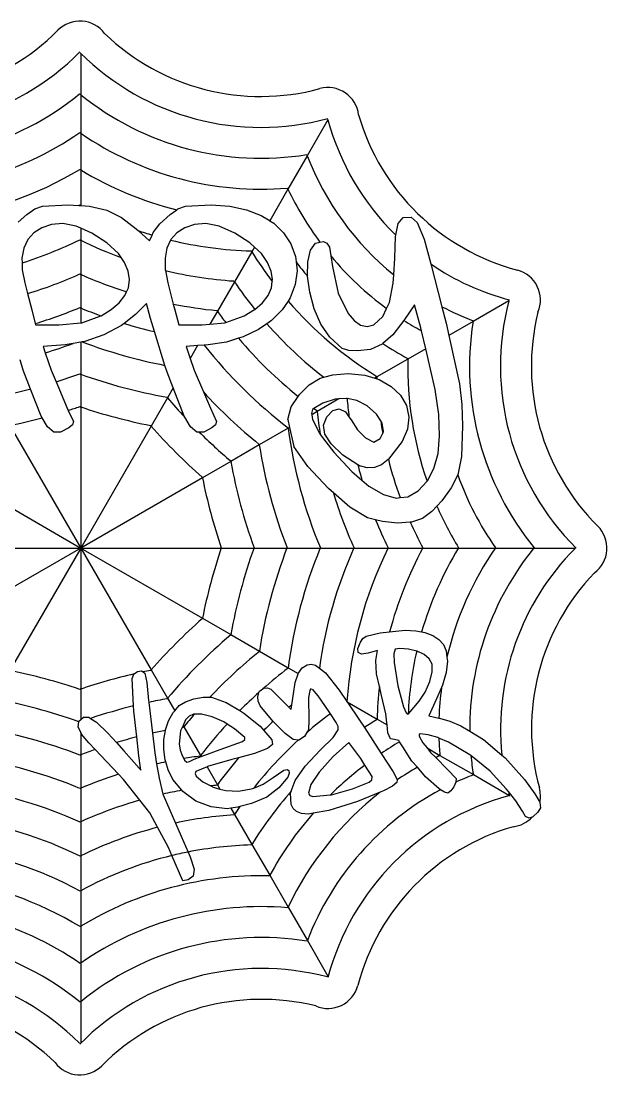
# Model space of a CAD drawing. Header units: metres. Extents: x 0 to 8.53, y 0.03 to 8.55.
# Drawn here: x 3.79 to 8.53, y 0.03 to 8.55 of the extents above; entities that cross this region are included whole.
import ezdxf

# ---------------------------------------------------------------- set-up
doc = ezdxf.new("R2010")
doc.units = ezdxf.units.M

msp = doc.modelspace()

# ---------------------------------------------------------------- linework, layer by layer
at = {"layer": '1', "color": 3}
for p, q in [((4.273993, 8.291788), (4.273993, 7.959249)), ((4.273993, 7.959249), (4.273993, 7.647633)), ((6.274017, 7.755883), (6.106474, 7.46569)), ((4.273993, 7.647633), (4.273993, 7.350298)), ((6.106474, 7.46569), (5.950614, 7.195733)), ((4.273993, 7.350298), (4.273993, 7.06253)), ((5.950614, 7.195733), (5.80273, 6.93959)), ((3.838752, 6.990152), (3.903, 7.034408)), ((3.903, 7.034408), (3.964258, 7.058522)), ((3.964258, 7.058522), (4.173435, 7.068799)), ((4.173435, 7.068799), (4.25963, 7.063278)), ((4.25963, 7.063278), (4.273993, 7.062358)), ((4.273993, 7.06253), (4.273993, 7.062358)), ((4.273993, 7.062358), (4.274356, 7.062335)), ((4.274356, 7.062335), (4.346189, 7.057733)), ((4.346189, 7.057733), (4.484441, 7.025402)), ((4.484441, 7.025402), (4.604401, 6.966049)), ((4.997005, 6.991023), (5.05086, 7.028029)), ((5.05086, 7.028029), (5.0606, 7.034721)), ((5.0606, 7.034721), (5.121658, 7.058581)), ((5.121658, 7.058581), (5.330546, 7.068799)), ((5.330546, 7.068799), (5.481081, 7.057482)), ((5.481081, 7.057482), (5.616322, 7.028079)), ((5.616322, 7.028079), (5.734798, 6.981725)), ((3.769484, 6.926733), (3.838752, 6.990152)), ((4.037238, 6.907785), (3.958431, 6.882882)), ((4.130409, 6.916045), (4.037238, 6.907785)), ((4.238013, 6.894338), (4.130409, 6.916045)), ((4.604401, 6.966049), (4.72228, 6.873918)), ((4.860832, 6.843429), (4.913439, 6.914453)), ((4.913439, 6.914453), (4.997005, 6.991023)), ((5.194349, 6.907785), (5.115542, 6.882882)), ((5.28752, 6.916045), (5.194349, 6.907785)), ((5.395124, 6.894338), (5.28752, 6.916045)), ((5.734798, 6.981725), (5.793364, 6.945399)), ((5.793364, 6.945399), (5.800297, 6.941099)), ((5.800297, 6.941099), (5.80273, 6.93959)), ((5.80273, 6.93959), (5.80191, 6.93817)), ((5.80273, 6.93959), (5.835035, 6.919552)), ((5.835035, 6.919552), (5.91556, 6.842692)), ((6.821743, 6.822194), (6.840651, 6.917466)), ((6.840651, 6.917466), (6.881328, 6.964939)), ((6.881328, 6.964939), (6.947064, 6.967926)), ((6.947064, 6.967926), (6.995832, 6.924845)), ((6.995832, 6.924845), (7.051755, 6.79089)), ((3.894593, 6.842273), (3.846331, 6.786899)), ((3.958431, 6.882882), (3.894593, 6.842273)), ((4.273993, 6.878379), (4.238013, 6.894338)), ((4.273993, 6.878379), (4.273993, 6.781559)), ((4.364346, 6.838301), (4.273993, 6.878379)), ((4.486047, 6.760534), (4.364346, 6.838301)), ((4.72228, 6.873918), (4.737828, 6.859872)), ((4.737828, 6.859872), (4.830271, 6.776355)), ((4.830271, 6.776355), (4.851705, 6.823399)), ((4.851705, 6.823399), (4.860832, 6.843429)), ((5.051704, 6.842273), (5.003442, 6.786899)), ((5.115542, 6.882882), (5.051704, 6.842273)), ((5.521457, 6.838301), (5.395124, 6.894338)), ((5.643158, 6.760534), (5.521457, 6.838301)), ((5.91556, 6.842692), (5.974902, 6.752278)), ((6.819852, 6.812666), (6.821743, 6.822194)), ((3.846331, 6.786899), (3.814251, 6.7177)), ((4.273993, 6.781559), (4.273993, 6.505628)), ((4.579753, 6.673642), (4.486047, 6.760534)), ((5.0015, 6.782712), (4.971362, 6.7177)), ((5.003442, 6.786899), (5.0015, 6.782712)), ((5.679758, 6.726596), (5.643158, 6.760534)), ((5.974902, 6.752278), (6.011587, 6.649443)), ((6.131636, 6.700761), (6.173928, 6.758711)), ((6.173928, 6.758711), (6.209651, 6.76553)), ((6.209651, 6.76553), (6.237674, 6.770879)), ((6.237674, 6.770879), (6.266013, 6.757965)), ((6.266013, 6.757965), (6.285493, 6.726136)), ((6.813745, 6.637698), (6.819852, 6.812666)), ((7.051755, 6.79089), (7.104838, 6.589789)), ((3.814251, 6.7177), (3.798958, 6.635614)), ((4.600789, 6.64308), (4.579753, 6.673642)), ((4.971362, 6.7177), (4.956069, 6.635614)), ((5.657998, 6.688907), (5.51749, 6.445541)), ((5.679758, 6.726596), (5.657998, 6.688907)), ((5.736864, 6.673642), (5.679758, 6.726596)), ((5.785916, 6.602377), (5.736864, 6.673642)), ((6.110086, 6.607843), (6.131636, 6.700761)), ((6.285493, 6.726136), (6.297248, 6.654352)), ((6.297248, 6.654352), (6.311188, 6.569224)), ((3.798958, 6.635614), (3.7998, 6.597905)), ((3.7998, 6.597905), (3.801059, 6.541582)), ((4.628805, 6.602377), (4.600789, 6.64308)), ((4.658368, 6.531948), (4.628805, 6.602377)), ((4.956069, 6.635614), (4.95817, 6.541582)), ((5.815479, 6.531948), (5.785916, 6.602377)), ((6.011587, 6.649443), (6.016295, 6.606643)), ((6.016295, 6.606643), (6.024142, 6.53532)), ((6.108566, 6.490773), (6.110086, 6.607843)), ((6.311188, 6.569224), (6.35686, 6.352452)), ((6.806359, 6.500897), (6.813745, 6.637698)), ((7.104838, 6.589789), (7.196129, 6.243943)), ((3.801059, 6.541582), (3.82116, 6.436543)), ((4.273993, 6.505628), (4.273993, 6.233556)), ((4.668665, 6.463149), (4.658368, 6.531948)), ((4.95817, 6.541582), (4.959293, 6.535713)), ((4.959293, 6.535713), (4.978271, 6.436543)), ((5.825776, 6.463149), (5.815479, 6.531948)), ((6.024142, 6.53532), (6.009975, 6.422534)), ((6.108649, 6.490167), (6.108566, 6.490773)), ((6.126365, 6.360366), (6.108649, 6.490167)), ((6.802791, 6.434793), (6.806359, 6.500897)), ((3.82116, 6.436543), (3.843912, 6.349807)), ((4.645529, 6.363805), (4.659918, 6.396772)), ((4.659918, 6.396772), (4.668665, 6.463149)), ((4.978271, 6.436543), (5.023095, 6.265665)), ((5.51749, 6.445541), (5.379507, 6.206546)), ((5.789461, 6.33361), (5.817029, 6.396772)), ((5.817029, 6.396772), (5.823635, 6.446907)), ((5.823635, 6.446907), (5.825776, 6.463149)), ((6.009975, 6.422534), (5.969141, 6.316382)), ((6.770895, 6.277287), (6.802791, 6.434793)), ((3.843912, 6.349807), (3.878535, 6.21782)), ((4.586182, 6.274457), (4.63235, 6.33361)), ((4.63235, 6.33361), (4.645529, 6.363805)), ((5.743293, 6.274457), (5.789461, 6.33361)), ((5.969141, 6.316382), (5.951193, 6.289478)), ((6.162773, 6.227438), (6.126365, 6.360366)), ((6.35686, 6.352452), (6.437358, 6.187607)), ((4.273993, 6.233556), (4.273993, 6.112384)), ((4.521638, 6.220104), (4.586182, 6.274457)), ((4.807437, 6.270827), (4.71729, 6.180757)), ((4.838766, 6.149074), (4.807437, 6.270827)), ((5.023095, 6.265665), (5.035646, 6.21782)), ((5.681597, 6.222503), (5.743293, 6.274457)), ((5.951193, 6.289478), (5.904143, 6.218948)), ((6.217076, 6.102804), (6.162773, 6.227438)), ((6.717965, 6.16488), (6.748454, 6.22963)), ((6.748454, 6.22963), (6.770895, 6.277287)), ((6.974045, 6.259136), (6.888691, 6.133419)), ((7.025524, 6.072673), (6.974045, 6.259136)), ((7.196129, 6.243943), (7.230961, 6.111987)), ((7.738136, 6.291764), (7.447549, 6.123993)), ((3.878535, 6.21782), (3.907099, 6.107712)), ((4.282495, 6.113095), (4.437001, 6.170625)), ((4.437001, 6.170625), (4.438939, 6.171346)), ((4.438939, 6.171346), (4.521638, 6.220104)), ((4.71729, 6.180757), (4.625607, 6.108213)), ((4.871589, 6.042707), (4.838766, 6.149074)), ((5.035646, 6.21782), (5.066762, 6.097876)), ((5.379507, 6.206546), (5.319765, 6.10307)), ((5.447294, 6.115958), (5.59605, 6.171346)), ((5.59605, 6.171346), (5.678749, 6.220104)), ((5.678749, 6.220104), (5.681597, 6.222503)), ((5.904143, 6.218948), (5.817483, 6.132317)), ((6.437358, 6.187607), (6.486062, 6.131186)), ((6.643906, 6.097274), (6.717965, 6.16488)), ((3.907099, 6.107712), (3.909651, 6.097876)), ((3.909651, 6.097876), (4.100578, 6.097876)), ((4.100578, 6.097876), (4.273993, 6.112384)), ((4.273993, 6.112384), (4.282495, 6.113095)), ((4.603381, 6.090626), (4.46241, 6.016279)), ((4.625607, 6.108213), (4.603381, 6.090626)), ((5.066762, 6.097876), (5.257689, 6.097876)), ((5.257689, 6.097876), (5.319765, 6.10307)), ((5.319765, 6.10307), (5.439606, 6.113095)), ((5.439606, 6.113095), (5.447294, 6.115958)), ((5.711663, 6.058575), (5.589185, 5.999805)), ((5.779593, 6.105913), (5.711663, 6.058575)), ((5.817483, 6.132317), (5.779593, 6.105913)), ((6.288564, 5.997279), (6.217076, 6.102804)), ((6.486062, 6.131186), (6.53795, 6.095583)), ((6.53795, 6.095583), (6.591178, 6.083408)), ((6.591178, 6.083408), (6.643906, 6.097274)), ((6.887149, 6.131148), (6.798368, 6.01636)), ((6.888691, 6.133419), (6.887149, 6.131148)), ((7.031091, 6.048829), (7.025524, 6.072673)), ((7.230961, 6.111987), (7.252667, 6.011478)), ((7.447549, 6.123993), (7.252667, 6.011478)), ((4.46241, 6.016279), (4.306344, 5.962862)), ((4.955976, 5.769246), (4.871589, 6.042707)), ((5.550939, 5.98813), (5.452551, 5.958093)), ((5.589185, 5.999805), (5.550939, 5.98813)), ((6.389918, 5.904665), (6.288564, 5.997279)), ((6.798368, 6.01636), (6.717932, 5.946226)), ((7.065093, 5.903183), (7.031091, 6.048829)), ((7.252667, 6.011478), (7.337317, 5.619512)), ((4.147152, 5.935523), (3.969752, 5.921283)), ((3.969752, 5.921283), (3.986958, 5.870695)), ((4.212075, 5.946673), (4.147152, 5.935523)), ((4.273993, 5.957307), (4.212075, 5.946673)), ((4.287022, 5.959544), (4.273993, 5.957307)), ((4.273993, 5.957307), (4.273993, 5.6979)), ((4.306344, 5.962862), (4.287022, 5.959544)), ((5.219084, 5.928686), (5.126863, 5.921283)), ((5.126863, 5.921283), (5.159466, 5.825425)), ((5.219084, 5.928686), (5.159466, 5.825425)), ((5.272978, 5.933012), (5.219084, 5.928686)), ((5.304263, 5.935523), (5.272978, 5.933012)), ((5.452551, 5.958093), (5.304263, 5.935523)), ((6.441596, 5.889659), (6.389918, 5.904665)), ((6.512734, 5.886209), (6.441596, 5.889659)), ((6.618933, 5.898975), (6.512734, 5.886209)), ((6.711554, 5.940664), (6.618933, 5.898975)), ((6.717932, 5.946226), (6.711554, 5.940664)), ((7.065093, 5.903183), (6.919608, 5.819187)), ((7.142032, 5.573623), (7.065093, 5.903183)), ((3.810103, 5.730613), (3.784868, 5.814643)), ((3.986958, 5.870695), (4.034498, 5.730919)), ((5.159466, 5.825425), (5.19161, 5.730919)), ((6.919608, 5.819187), (6.670212, 5.675198)), ((3.868964, 5.578038), (3.810103, 5.730613)), ((4.034498, 5.730919), (4.074824, 5.636158)), ((4.973211, 5.713395), (4.955976, 5.769246)), ((5.022045, 5.587404), (4.973211, 5.713395)), ((5.19161, 5.730919), (5.266649, 5.554589)), ((4.074824, 5.636158), (4.165638, 5.42276)), ((4.273993, 5.6979), (4.273993, 5.433267)), ((6.122384, 5.612319), (6.209798, 5.664656)), ((6.209798, 5.664656), (6.24054, 5.673386)), ((6.24054, 5.673386), (6.312288, 5.69376)), ((6.312288, 5.69376), (6.437164, 5.702765)), ((6.437164, 5.702765), (6.571325, 5.690044)), ((6.571325, 5.690044), (6.652772, 5.665129)), ((6.670212, 5.675198), (6.652772, 5.665129)), ((6.652772, 5.665129), (6.670687, 5.659649)), ((6.670687, 5.659649), (6.688369, 5.654239)), ((6.688369, 5.654239), (6.785491, 5.59888)), ((3.954222, 5.357043), (3.868964, 5.578038)), ((5.022045, 5.587404), (4.975604, 5.506966)), ((5.111333, 5.357043), (5.022045, 5.587404)), ((5.266649, 5.554589), (5.32275, 5.42276)), ((6.042738, 5.533614), (6.122384, 5.612319)), ((6.785491, 5.59888), (6.859885, 5.527501)), ((7.169907, 5.372525), (7.142032, 5.573623)), ((7.337317, 5.619512), (7.356767, 5.451539)), ((4.975604, 5.506966), (4.843278, 5.277771)), ((5.977412, 5.43364), (6.032999, 5.51871)), ((6.032999, 5.51871), (6.042738, 5.533614)), ((6.231381, 5.462845), (6.160729, 5.420553)), ((6.362209, 5.497372), (6.187661, 5.396597)), ((6.331905, 5.494975), (6.231381, 5.462845)), ((6.362209, 5.497372), (6.331905, 5.494975)), ((6.422865, 5.50217), (6.362209, 5.497372)), ((6.429225, 5.500828), (6.422865, 5.50217)), ((6.508012, 5.4842), (6.429225, 5.500828)), ((6.591096, 5.440836), (6.508012, 5.4842)), ((6.859885, 5.527501), (6.908749, 5.443633)), ((4.165638, 5.42276), (4.173877, 5.405188)), ((4.173877, 5.405188), (4.216152, 5.315029)), ((4.273993, 5.433267), (4.273993, 4.29174)), ((5.32275, 5.42276), (5.373263, 5.315029)), ((5.948433, 5.331218), (5.977412, 5.43364)), ((6.14839, 5.413166), (6.140849, 5.380771)), ((6.140849, 5.380771), (6.142316, 5.370417)), ((6.187661, 5.396597), (6.142316, 5.370417)), ((6.160729, 5.420553), (6.14839, 5.413166)), ((6.263932, 5.353796), (6.313543, 5.405456)), ((6.313543, 5.405456), (6.365924, 5.418138)), ((6.365924, 5.418138), (6.416626, 5.392405)), ((6.416626, 5.392405), (6.444165, 5.353118)), ((6.667642, 5.374027), (6.591096, 5.440836)), ((6.700634, 5.321502), (6.667642, 5.374027)), ((6.908749, 5.443633), (6.929275, 5.350811)), ((7.177476, 5.200499), (7.169907, 5.372525)), ((7.356767, 5.451539), (7.362638, 5.279431)), ((3.962152, 5.343943), (3.954222, 5.357043)), ((4.00554, 5.272269), (3.962152, 5.343943)), ((4.20736, 5.289501), (4.177248, 5.263975)), ((4.216152, 5.315029), (4.20736, 5.289501)), ((5.116118, 5.349139), (5.111333, 5.357043)), ((5.162651, 5.272269), (5.116118, 5.349139)), ((5.364471, 5.289501), (5.334359, 5.263975)), ((5.373263, 5.315029), (5.364471, 5.289501)), ((5.948433, 5.331218), (5.96322, 5.267016)), ((6.142316, 5.370417), (6.14795, 5.330674)), ((6.14795, 5.330674), (6.204577, 5.219846)), ((6.237774, 5.285349), (6.263932, 5.353796)), ((6.444165, 5.353118), (6.461196, 5.32882)), ((6.461196, 5.32882), (6.513932, 5.248549)), ((6.712841, 5.302068), (6.700634, 5.321502)), ((6.723309, 5.233499), (6.712841, 5.302068)), ((6.929275, 5.350811), (6.918661, 5.252566)), ((3.701458, 5.2834), (4.273993, 4.29174)), ((4.056215, 5.230004), (4.00554, 5.272269)), ((4.111649, 5.227991), (4.056215, 5.230004)), ((4.177248, 5.263975), (4.111649, 5.227991)), ((4.843278, 5.277771), (4.273993, 4.29174)), ((5.213326, 5.230004), (5.162651, 5.272269)), ((5.232602, 5.229304), (5.213326, 5.230004)), ((5.26876, 5.227991), (5.232602, 5.229304)), ((5.334359, 5.263975), (5.26876, 5.227991)), ((5.951943, 5.260505), (5.718863, 5.125936)), ((5.95498, 5.262258), (5.951943, 5.260505)), ((5.96322, 5.267016), (5.95498, 5.262258)), ((5.96322, 5.267016), (5.998824, 5.112437)), ((6.204577, 5.219846), (6.2117, 5.21057)), ((6.2117, 5.21057), (6.321702, 5.067312)), ((6.249599, 5.21349), (6.237774, 5.285349)), ((6.301067, 5.134258), (6.249599, 5.21349)), ((6.513932, 5.248549), (6.578105, 5.184358)), ((6.695665, 5.176859), (6.716964, 5.220499)), ((6.716964, 5.220499), (6.723309, 5.233499)), ((6.918661, 5.252566), (6.874102, 5.152431)), ((7.362638, 5.279431), (7.354034, 5.032815)), ((5.718863, 5.125936), (5.487898, 4.992589)), ((6.393836, 5.043689), (6.301067, 5.134258)), ((6.578105, 5.184358), (6.646201, 5.146898)), ((6.646201, 5.146898), (6.695665, 5.176859)), ((6.874102, 5.152431), (6.762452, 5.009279)), ((7.1647, 5.055134), (7.177476, 5.200499)), ((6.112586, 4.950602), (5.998824, 5.112437)), ((6.321702, 5.067312), (6.466438, 4.911765)), ((6.515967, 4.96446), (6.393836, 5.043689)), ((7.131539, 4.93402), (7.1647, 5.055134)), ((7.354034, 5.032815), (7.324384, 4.88432)), ((5.487898, 4.992589), (5.258657, 4.860236)), ((6.27713, 4.774), (6.112586, 4.950602)), ((6.529543, 4.955653), (6.515967, 4.96446)), ((6.590966, 4.93987), (6.529543, 4.955653)), ((6.705991, 4.965914), (6.649446, 4.943214)), ((6.76161, 5.008198), (6.705991, 4.965914)), ((6.762452, 5.009279), (6.76161, 5.008198)), ((3.279579, 4.865866), (4.273993, 4.29174)), ((5.258657, 4.860236), (4.273993, 4.29174)), ((6.466438, 4.911765), (6.549081, 4.840732)), ((6.649446, 4.943214), (6.590966, 4.93987)), ((7.077954, 4.834748), (7.131539, 4.93402)), ((7.323639, 4.882878), (7.269288, 4.777679)), ((7.324384, 4.88432), (7.323639, 4.882878)), ((6.549081, 4.840732), (6.605898, 4.791896)), ((6.605898, 4.791896), (6.722281, 4.724121)), ((7.003905, 4.754907), (7.076117, 4.832768)), ((7.076117, 4.832768), (7.077954, 4.834748)), ((7.269288, 4.777679), (7.195939, 4.674118)), ((6.318757, 4.737798), (6.27713, 4.774)), ((6.451015, 4.622775), (6.318757, 4.737798)), ((6.722281, 4.724121), (6.825981, 4.695497)), ((6.825981, 4.695497), (6.858466, 4.699099)), ((6.858466, 4.699099), (6.919141, 4.705825)), ((6.919141, 4.705825), (7.003905, 4.754907)), ((6.592797, 4.537071), (6.451015, 4.622775)), ((7.15546, 4.630491), (7.115341, 4.587252)), ((7.195939, 4.674118), (7.15546, 4.630491)), ((6.659802, 4.51953), (6.592797, 4.537071)), ((6.715147, 4.505041), (6.659802, 4.51953)), ((7.038499, 4.530693), (6.948443, 4.501703)), ((7.115341, 4.587252), (7.038499, 4.530693)), ((6.837177, 4.493202), (6.715147, 4.505041)), ((6.939407, 4.501013), (6.837177, 4.493202)), ((6.948443, 4.501703), (6.939407, 4.501013)), ((3.123775, 4.29174), (4.273993, 4.29174)), ((4.273993, 4.29174), (3.279249, 3.717424)), ((4.273993, 4.29174), (3.701269, 3.299753)), ((4.273993, 4.29174), (5.411212, 4.29174)), ((4.273993, 4.29174), (4.843467, 3.305383)), ((4.273993, 4.29174), (5.258988, 3.723054)), ((4.273993, 4.29174), (4.273993, 3.149837)), ((5.411212, 4.29174), (5.675987, 4.29174)), ((5.675987, 4.29174), (5.942765, 4.29174)), ((5.942765, 4.29174), (6.211998, 4.29174)), ((6.211998, 4.29174), (6.484295, 4.29174)), ((6.484295, 4.29174), (6.760495, 4.29174)), ((6.760495, 4.29174), (7.041797, 4.29174)), ((7.041797, 4.29174), (7.329985, 4.29174)), ((7.329985, 4.29174), (7.627872, 4.29174)), ((7.627872, 4.29174), (7.940265, 4.29174)), ((7.940265, 4.29174), (8.273966, 4.29174)), ((5.258988, 3.723054), (5.488332, 3.590641)), ((5.488332, 3.590641), (5.719417, 3.457225)), ((6.583142, 3.577445), (6.695469, 3.605957)), ((6.695469, 3.605957), (6.772764, 3.61388)), ((6.772764, 3.61388), (6.898173, 3.626736)), ((6.898173, 3.626736), (6.984079, 3.622318)), ((6.984079, 3.622318), (7.03202, 3.61331)), ((7.03202, 3.61331), (7.058709, 3.608295)), ((7.058709, 3.608295), (7.121329, 3.584867)), ((7.121329, 3.584867), (7.171206, 3.552234)), ((6.514784, 3.478385), (6.537066, 3.530272)), ((6.537066, 3.530272), (6.556715, 3.558529)), ((6.556715, 3.558529), (6.583142, 3.577445)), ((7.171206, 3.552234), (7.207608, 3.510596)), ((7.207608, 3.510596), (7.229799, 3.460154)), ((5.719417, 3.457225), (5.952635, 3.322576)), ((6.517716, 3.446272), (6.514784, 3.478385)), ((6.545733, 3.434119), (6.517716, 3.446272)), ((6.598706, 3.442108), (6.545733, 3.434119)), ((6.673887, 3.462941), (6.598706, 3.442108)), ((6.66248, 3.382905), (6.673887, 3.462941)), ((6.817526, 3.472405), (6.807932, 3.434712)), ((6.807932, 3.434712), (6.809972, 3.364841)), ((6.854282, 3.478081), (6.817526, 3.472405)), ((6.925225, 3.472903), (6.854282, 3.478081)), ((6.991675, 3.45767), (6.925225, 3.472903)), ((6.995472, 3.456799), (6.991675, 3.45767)), ((7.052589, 3.430189), (6.995472, 3.456799)), ((7.093881, 3.39477), (7.052589, 3.430189)), ((7.229799, 3.460154), (7.236712, 3.407707)), ((6.06556, 3.322268), (6.105611, 3.346476)), ((6.105611, 3.346476), (6.1392, 3.350917)), ((6.1392, 3.350917), (6.173251, 3.343499)), ((6.173251, 3.343499), (6.204484, 3.319536)), ((6.666614, 3.274052), (6.66248, 3.382905)), ((6.809972, 3.364841), (6.838883, 3.177189)), ((7.116651, 3.352242), (7.093881, 3.39477)), ((7.117506, 3.29053), (7.116651, 3.352242)), ((7.240811, 3.376606), (7.23128, 3.283686)), ((7.236712, 3.407707), (7.240811, 3.376606)), ((4.689939, 3.23608), (4.704399, 3.271225)), ((4.704399, 3.271225), (4.706013, 3.272477)), ((4.706013, 3.272477), (4.732467, 3.292978)), ((4.732467, 3.292978), (4.764801, 3.297304)), ((4.764801, 3.297304), (4.778566, 3.28865)), ((4.778566, 3.28865), (4.792055, 3.280169)), ((4.792055, 3.280169), (4.808736, 3.204533)), ((4.843467, 3.305383), (4.975853, 3.076083)), ((5.952635, 3.322576), (6.034173, 3.2755)), ((6.009639, 3.203676), (6.033462, 3.274439)), ((6.033462, 3.274439), (6.034173, 3.2755)), ((6.034173, 3.2755), (6.06556, 3.322268)), ((6.204484, 3.319536), (6.2529, 3.282391)), ((6.2529, 3.282391), (6.364881, 3.141753)), ((6.689794, 3.171796), (6.666614, 3.274052)), ((7.097007, 3.210378), (7.117506, 3.29053)), ((7.23128, 3.283686), (7.201312, 3.181925)), ((4.702484, 3.0146), (4.689939, 3.23608)), ((4.808736, 3.204533), (4.822698, 3.058035)), ((5.748518, 3.1525), (5.756605, 3.15752)), ((5.756605, 3.15752), (5.783742, 3.160151)), ((5.783742, 3.160151), (5.810846, 3.149486)), ((5.994416, 3.110666), (6.009639, 3.203676)), ((6.706188, 3.099475), (6.689794, 3.171796)), ((6.838883, 3.177189), (6.884122, 3.006708)), ((7.060192, 3.126228), (7.097007, 3.210378)), ((7.192308, 3.162221), (7.151015, 3.071854)), ((7.201312, 3.181925), (7.192308, 3.162221)), ((4.273993, 3.149837), (4.273993, 2.903398)), ((4.975853, 3.076083), (5.034596, 2.974337)), ((5.120719, 3.046521), (5.190131, 3.070517)), ((5.190131, 3.070517), (5.265037, 3.08454)), ((5.265037, 3.08454), (5.318851, 3.08474)), ((5.318851, 3.08474), (5.330985, 3.084785)), ((5.330985, 3.084785), (5.451337, 3.042283)), ((5.705561, 3.086982), (5.716194, 3.123659)), ((5.708306, 3.052184), (5.705561, 3.086982)), ((5.716194, 3.123659), (5.719297, 3.134361)), ((5.719297, 3.134361), (5.748518, 3.1525)), ((5.810846, 3.149486), (5.887948, 3.073575)), ((5.887948, 3.073575), (5.958679, 3.003864)), ((5.982522, 3.024024), (5.994416, 3.110666)), ((6.126564, 3.138551), (6.117822, 3.081013)), ((6.117822, 3.081013), (6.118722, 2.899628)), ((6.126869, 3.14056), (6.126564, 3.138551)), ((6.135017, 3.151526), (6.126869, 3.14056)), ((6.141734, 3.149924), (6.135017, 3.151526)), ((6.193913, 3.095907), (6.147799, 3.148478)), ((6.278516, 2.973987), (6.193913, 3.095907)), ((6.364881, 3.141753), (6.427867, 3.04934)), ((6.742079, 2.950471), (6.706188, 3.099475)), ((7.012101, 3.052524), (7.060192, 3.126228)), ((7.151015, 3.071854), (7.090684, 2.935063)), ((4.704956, 2.970946), (4.702484, 3.0146)), ((4.822698, 3.058035), (4.824485, 3.042808)), ((4.824485, 3.042808), (4.853782, 2.793298)), ((5.034596, 2.974337), (5.071254, 3.01636)), ((5.071254, 3.01636), (5.120719, 3.046521)), ((5.451337, 3.042283), (5.561269, 2.975755)), ((5.725911, 3.014298), (5.708306, 3.052184)), ((5.830766, 2.889325), (5.725911, 3.014298)), ((5.958679, 3.003864), (5.977243, 2.985568)), ((5.977243, 2.985568), (5.982522, 3.024024)), ((6.427794, 3.048243), (6.429147, 3.047462)), ((6.427867, 3.04934), (6.429147, 3.047462)), ((6.429147, 3.047462), (6.671506, 2.907536)), ((6.429147, 3.047462), (6.529522, 2.90019)), ((6.884122, 3.006708), (6.906573, 2.958299)), ((6.925553, 2.950654), (7.012101, 3.052524)), ((4.259572, 2.891197), (4.273993, 2.903398)), ((4.273993, 2.903398), (4.298098, 2.923791)), ((4.298098, 2.923791), (4.340214, 2.922687)), ((4.340214, 2.922687), (4.354674, 2.913212)), ((4.354674, 2.913212), (4.401749, 2.882365)), ((4.727583, 2.76314), (4.704956, 2.970946)), ((4.984984, 2.894233), (5.022244, 2.960177)), ((5.022244, 2.960177), (5.034596, 2.974337)), ((5.122809, 2.900688), (5.102547, 2.856643)), ((5.15207, 2.93084), (5.122809, 2.900688)), ((5.186474, 2.948292), (5.15207, 2.93084)), ((5.195539, 2.948352), (5.186474, 2.948292)), ((5.251324, 2.948718), (5.195539, 2.948352)), ((5.337343, 2.925753), (5.251324, 2.948718)), ((5.430764, 2.884338), (5.337343, 2.925753)), ((5.561269, 2.975755), (5.592694, 2.956737)), ((5.592694, 2.956737), (5.725167, 2.849219)), ((6.118722, 2.899628), (6.116671, 2.820314)), ((6.293634, 2.951338), (6.278516, 2.973987)), ((6.341318, 2.8799), (6.293634, 2.951338)), ((6.529522, 2.90019), (6.568897, 2.839721)), ((6.671506, 2.907536), (6.752496, 2.860776)), ((6.750979, 2.877846), (6.742079, 2.950471)), ((6.906573, 2.958299), (6.916654, 2.948622)), ((6.916654, 2.948622), (6.923123, 2.950099)), ((6.923123, 2.950099), (6.925553, 2.950654)), ((7.090684, 2.935063), (7.171989, 2.916159)), ((7.171989, 2.916159), (7.176262, 2.915166)), ((7.176262, 2.915166), (7.260033, 2.891612)), ((4.253979, 2.843764), (4.258994, 2.886296)), ((4.273993, 2.799401), (4.253979, 2.843764)), ((4.258994, 2.886296), (4.259572, 2.891197)), ((4.401749, 2.882365), (4.492797, 2.794334)), ((4.946504, 2.742108), (4.958731, 2.815171)), ((4.958731, 2.815171), (4.959671, 2.82079)), ((4.959671, 2.82079), (4.984984, 2.894233)), ((5.094539, 2.839235), (5.082658, 2.81341)), ((5.102547, 2.856643), (5.094539, 2.839235)), ((5.102547, 2.856643), (5.10924, 2.845051)), ((5.10924, 2.845051), (5.243853, 2.611893)), ((5.45791, 2.867212), (5.430764, 2.884338)), ((5.517828, 2.829409), (5.45791, 2.867212)), ((5.602138, 2.758368), (5.517828, 2.829409)), ((5.725167, 2.849219), (5.754401, 2.815393)), ((5.754401, 2.815393), (5.818867, 2.740802)), ((5.831991, 2.887866), (5.830766, 2.889325)), ((5.926706, 2.790546), (5.831991, 2.887866)), ((6.116671, 2.820314), (6.103592, 2.798775)), ((6.316824, 2.759584), (6.356593, 2.82074)), ((6.355366, 2.848262), (6.341318, 2.8799)), ((6.356593, 2.82074), (6.355366, 2.848262)), ((6.568897, 2.839721), (6.705325, 2.630204)), ((6.752496, 2.860776), (6.750979, 2.877846)), ((6.758241, 2.79615), (6.752496, 2.860776)), ((7.260033, 2.891612), (7.348442, 2.85415)), ((7.348442, 2.85415), (7.420537, 2.810411)), ((4.273993, 2.799401), (4.273993, 2.618333)), ((4.280726, 2.784476), (4.273993, 2.799401)), ((4.339224, 2.716316), (4.280726, 2.784476)), ((4.492797, 2.794334), (4.562653, 2.717221)), ((4.744159, 2.610908), (4.727583, 2.76314)), ((4.853782, 2.793298), (4.872453, 2.634283)), ((4.945679, 2.660448), (4.946504, 2.742108)), ((5.082658, 2.81341), (5.071916, 2.708689)), ((5.582584, 2.72697), (5.60255, 2.742133)), ((5.60255, 2.742133), (5.602138, 2.758368)), ((5.818867, 2.740802), (5.826566, 2.702952)), ((5.991607, 2.742159), (5.926706, 2.790546)), ((6.034264, 2.737093), (5.991607, 2.742159)), ((6.039792, 2.736436), (6.034264, 2.737093)), ((6.084363, 2.767107), (6.039792, 2.736436)), ((6.103592, 2.798775), (6.084363, 2.767107)), ((6.214496, 2.659509), (6.316824, 2.759584)), ((6.779591, 2.747982), (6.758241, 2.79615)), ((6.811468, 2.742565), (6.779591, 2.747982)), ((6.846154, 2.735126), (6.811468, 2.742565)), ((6.853744, 2.723165), (6.846154, 2.735126)), ((7.020749, 2.788345), (7.011092, 2.782168)), ((7.011092, 2.782168), (7.011939, 2.768365)), ((7.011939, 2.768365), (7.042764, 2.715555)), ((7.085579, 2.780039), (7.020749, 2.788345)), ((7.163777, 2.757509), (7.085579, 2.780039)), ((7.171525, 2.754217), (7.163777, 2.757509)), ((7.247988, 2.72173), (7.171525, 2.754217)), ((7.420537, 2.810411), (7.53112, 2.74332)), ((7.53112, 2.74332), (7.681229, 2.616993)), ((4.390975, 2.661329), (4.339224, 2.716316)), ((4.579698, 2.460807), (4.390975, 2.661329)), ((4.562653, 2.717221), (4.623455, 2.650101)), ((4.623455, 2.650101), (4.746736, 2.509721)), ((4.957394, 2.57807), (4.945679, 2.660448)), ((5.071916, 2.708689), (5.079414, 2.656737)), ((5.079414, 2.656737), (5.096475, 2.608762)), ((5.248598, 2.603676), (5.401698, 2.660984)), ((5.401698, 2.660984), (5.582584, 2.72697)), ((5.785787, 2.668698), (5.680829, 2.630204)), ((5.826566, 2.702952), (5.785787, 2.668698)), ((6.089478, 2.525991), (6.214496, 2.659509)), ((6.442794, 2.717855), (6.317241, 2.603869)), ((6.541007, 2.587936), (6.442794, 2.717855)), ((6.878437, 2.684247), (6.853744, 2.723165)), ((6.953695, 2.567964), (6.878437, 2.684247)), ((7.042764, 2.715555), (7.075363, 2.674369)), ((7.075363, 2.674369), (7.17935, 2.614332)), ((7.075363, 2.674369), (7.104085, 2.63808)), ((7.422775, 2.61853), (7.247988, 2.72173)), ((4.273993, 2.618333), (4.273993, 2.349131)), ((4.758457, 2.512846), (4.744159, 2.610908)), ((4.872453, 2.634283), (4.888034, 2.544756)), ((4.962571, 2.560956), (4.957394, 2.57807)), ((4.981846, 2.497235), (4.962571, 2.560956)), ((5.096475, 2.608762), (5.107506, 2.588041)), ((5.107506, 2.588041), (5.115021, 2.573924)), ((5.115021, 2.573924), (5.131518, 2.559559)), ((5.131518, 2.559559), (5.154675, 2.563339)), ((5.154675, 2.563339), (5.193202, 2.582941)), ((5.193202, 2.582941), (5.248598, 2.603676)), ((5.243853, 2.611893), (5.248598, 2.603676)), ((5.49599, 2.579632), (5.299584, 2.523183)), ((5.550971, 2.594675), (5.49599, 2.579632)), ((5.680829, 2.630204), (5.550971, 2.594675)), ((6.317241, 2.603869), (6.203788, 2.479462)), ((6.573215, 2.536016), (6.541007, 2.587936)), ((6.705325, 2.630204), (6.801794, 2.482055)), ((6.997759, 2.517663), (6.953695, 2.567964)), ((7.104085, 2.63808), (7.145611, 2.596128)), ((7.145611, 2.596128), (7.240709, 2.500051)), ((7.17935, 2.614332), (7.450119, 2.458003)), ((7.430497, 2.612314), (7.422775, 2.61853)), ((7.586599, 2.486646), (7.430497, 2.612314)), ((7.681229, 2.616993), (7.708184, 2.594308)), ((7.708184, 2.594308), (7.863528, 2.418752)), ((4.746736, 2.509721), (4.761337, 2.493096)), ((4.761337, 2.493096), (4.758457, 2.512846)), ((4.888034, 2.544756), (4.907966, 2.430226)), ((5.019231, 2.420202), (4.981846, 2.497235)), ((5.205974, 2.484749), (5.200173, 2.466627)), ((5.295935, 2.521685), (5.205974, 2.484749)), ((5.299584, 2.523183), (5.295935, 2.521685)), ((5.295935, 2.521685), (5.379999, 2.376082)), ((5.831057, 2.436022), (5.916908, 2.494846)), ((5.916908, 2.494846), (5.943794, 2.499864)), ((5.943794, 2.499864), (5.958653, 2.490999)), ((5.958653, 2.490999), (5.960488, 2.470038)), ((6.009146, 2.4099), (6.089478, 2.525991)), ((6.203788, 2.479462), (6.135375, 2.378598)), ((6.630337, 2.443935), (6.573215, 2.536016)), ((6.801794, 2.482055), (6.834222, 2.41924)), ((7.064278, 2.441728), (6.997759, 2.517663)), ((7.240709, 2.500051), (7.311836, 2.425888)), ((7.716116, 2.342282), (7.586599, 2.486646)), ((4.619108, 2.418932), (4.579698, 2.460807)), ((4.752069, 2.251761), (4.619108, 2.418932)), ((4.907966, 2.430226), (4.939572, 2.300089)), ((5.09096, 2.331329), (5.019231, 2.420202)), ((5.200173, 2.466627), (5.208878, 2.445386)), ((5.208878, 2.445386), (5.261337, 2.399013)), ((5.261337, 2.399013), (5.326393, 2.366556)), ((5.749892, 2.380004), (5.831057, 2.436022)), ((5.948298, 2.438765), (5.877849, 2.352422)), ((5.960488, 2.470038), (5.948298, 2.438765)), ((5.977386, 2.323336), (6.009146, 2.4099)), ((6.473416, 2.344405), (6.607388, 2.397287)), ((6.607388, 2.397287), (6.628184, 2.415172)), ((6.628184, 2.415172), (6.630337, 2.443935)), ((6.832371, 2.395876), (6.79629, 2.365059)), ((6.833917, 2.415392), (6.832371, 2.395876)), ((6.834222, 2.41924), (6.833917, 2.415392)), ((7.173584, 2.34299), (7.064278, 2.441728)), ((7.307818, 2.39639), (7.291301, 2.360338)), ((7.308303, 2.397449), (7.307818, 2.39639)), ((7.311836, 2.425888), (7.308303, 2.397449)), ((7.450119, 2.458003), (7.738071, 2.291754)), ((7.863528, 2.418752), (7.94781, 2.303461)), ((4.273993, 2.349131), (4.273993, 2.07687)), ((5.099559, 2.320675), (5.09096, 2.331329)), ((5.205311, 2.24465), (5.099559, 2.320675)), ((5.326393, 2.366556), (5.346417, 2.356566)), ((5.346417, 2.356566), (5.399687, 2.341982)), ((5.379999, 2.376082), (5.399687, 2.341982)), ((5.399687, 2.341982), (5.44719, 2.328977)), ((5.44719, 2.328977), (5.550778, 2.324479)), ((5.550778, 2.324479), (5.654072, 2.342155)), ((5.654072, 2.342155), (5.673525, 2.349839)), ((5.673525, 2.349839), (5.749892, 2.380004)), ((5.877849, 2.352422), (5.780622, 2.27688)), ((5.971777, 2.308047), (5.977386, 2.323336)), ((5.975652, 2.217247), (5.971777, 2.308047)), ((6.135375, 2.378598), (6.116277, 2.309575)), ((6.116277, 2.309575), (6.126558, 2.289598)), ((6.30308, 2.295437), (6.473416, 2.344405)), ((6.696028, 2.315118), (6.512779, 2.240866)), ((6.72407, 2.326481), (6.696028, 2.315118)), ((6.79629, 2.365059), (6.72407, 2.326481)), ((7.185116, 2.335608), (7.173584, 2.34299)), ((7.216319, 2.315635), (7.185116, 2.335608)), ((7.245009, 2.309197), (7.216319, 2.315635)), ((7.267859, 2.326828), (7.245009, 2.309197)), ((7.291301, 2.360338), (7.267859, 2.326828)), ((7.733491, 2.320773), (7.716116, 2.342282)), ((7.793867, 2.246031), (7.733491, 2.320773)), ((7.94781, 2.303461), (7.987747, 2.235331)), ((4.834349, 2.14831), (4.752069, 2.251761)), ((4.939572, 2.300089), (4.940587, 2.295911)), ((4.940587, 2.295911), (5.040105, 2.066317)), ((5.328064, 2.196696), (5.205311, 2.24465)), ((5.656969, 2.225491), (5.561115, 2.199471)), ((5.780622, 2.27688), (5.656969, 2.225491)), ((5.991794, 2.182977), (5.975652, 2.217247)), ((6.126558, 2.289598), (6.15077, 2.280693)), ((6.15077, 2.280693), (6.294339, 2.294591)), ((6.512779, 2.240866), (6.281626, 2.16868)), ((6.294339, 2.294591), (6.30308, 2.295437)), ((7.846322, 2.163192), (7.793867, 2.246031)), ((7.987747, 2.235331), (7.988821, 2.233499)), ((7.988821, 2.233499), (7.994288, 2.190005)), ((4.896482, 2.032146), (4.834349, 2.14831)), ((5.459397, 2.181384), (5.328064, 2.196696)), ((5.489633, 2.186191), (5.459397, 2.181384)), ((5.544082, 2.194848), (5.489633, 2.186191)), ((5.489633, 2.186191), (5.518096, 2.136892)), ((5.518096, 2.136892), (5.658742, 1.893285)), ((5.561115, 2.199471), (5.544082, 2.194848)), ((6.019178, 2.159176), (5.991794, 2.182977)), ((6.059322, 2.144992), (6.019178, 2.159176)), ((6.11374, 2.139572), (6.059322, 2.144992)), ((6.154965, 2.14672), (6.11374, 2.139572)), ((6.281626, 2.16868), (6.154965, 2.14672)), ((7.873017, 2.120658), (7.846322, 2.163192)), ((7.971938, 2.154118), (7.932319, 2.116375)), ((7.994288, 2.190005), (7.971938, 2.154118)), ((4.273993, 2.07687), (4.273993, 1.800713)), ((5.040105, 2.066317), (5.085711, 1.9611)), ((7.900514, 2.105136), (7.873017, 2.120658)), ((7.924546, 2.113628), (7.900514, 2.105136)), ((7.932319, 2.116375), (7.924546, 2.113628)), ((4.98418, 1.868187), (4.896482, 2.032146)), ((5.085711, 1.9611), (5.1423, 1.832124)), ((5.658742, 1.893285), (5.80283, 1.643717)), ((4.273993, 1.800713), (4.273993, 1.519465)), ((5.012389, 1.803555), (4.98418, 1.868187)), ((5.101116, 1.600263), (5.012389, 1.803555)), ((5.1423, 1.832124), (5.159137, 1.79375)), ((5.159137, 1.79375), (5.190888, 1.693166)), ((5.18441, 1.638147), (5.143145, 1.607489)), ((5.190888, 1.693166), (5.18441, 1.638147)), ((5.80283, 1.643717), (5.951766, 1.385752)), ((5.143145, 1.607489), (5.101116, 1.600263)), ((4.273993, 1.519465), (4.273993, 1.231345)), ((5.951766, 1.385752), (6.107952, 1.11523)), ((4.273993, 1.231345), (4.273993, 0.933547)), ((6.107952, 1.11523), (6.273979, 0.827663)), ((4.273993, 0.933547), (4.273993, 0.62128)), ((4.273993, 0.62128), (4.273993, 0.291768))]:
    msp.add_line(p, q, dxfattribs=at)
for centre, radius, start, end in [((4.267493, 8.304664), 0.25, 36.852766, 135.184459), ((2.79812, 9.764607), 1.82135, 256.05865, 315.184459), ((5.731412, 9.766068), 1.82135, 226.05865, 285.184459), ((2.79812, 9.764607), 2.07135, 255.156128, 315.184459), ((5.731412, 9.766068), 2.07135, 225.156128, 285.184459), ((6.273955, 7.767035), 0.25, 6.852766, 105.184459), ((2.79812, 9.764607), 2.32135, 261.081988, 309.212152), ((5.731412, 9.766068), 2.32135, 230.844942, 231.109608), ((5.731412, 9.766068), 2.32135, 231.109608, 279.212152), ((8.272448, 8.300688), 2.07135, 195.156128, 195.248871), ((8.272448, 8.300688), 1.82135, 196.05865, 255.184459), ((8.272448, 8.300688), 2.07135, 195.248871, 225.54353), ((2.79812, 9.764607), 2.57135, 265.449663, 304.805269), ((5.731412, 9.766068), 2.57135, 235.251825, 235.473219), ((5.731412, 9.766068), 2.57135, 235.473219, 274.805269), ((8.272448, 8.300688), 2.32135, 200.844942, 201.081988), ((8.272448, 8.300688), 2.32135, 201.081988, 230.834148), ((2.79812, 9.764607), 2.82135, 276.786702, 301.349966), ((5.731412, 9.766068), 2.82135, 238.707128, 238.897683), ((5.731412, 9.766068), 2.82135, 238.897683, 256.041725), ((8.272448, 8.300688), 2.57135, 205.251825, 205.449663), ((8.272448, 8.300688), 2.57135, 205.449663, 216.65706), ((2.79812, 9.764607), 3.07135, 298.41488, 298.552425), ((5.731412, 9.766068), 3.07135, 241.504669, 241.671857), ((5.731412, 9.766068), 3.07135, 241.671857, 241.679539), ((5.731412, 9.766068), 2.82135, 271.258222, 271.349966), ((8.272448, 8.300688), 2.82135, 208.707128, 208.809124), ((8.272448, 8.300688), 2.82135, 208.809124, 208.877027), ((5.731412, 9.766068), 3.07135, 251.125228, 253.356042), ((2.79812, 9.764607), 3.32135, 287.553027, 296.23337), ((5.731412, 9.766068), 3.32135, 243.823724, 243.972455), ((5.731412, 9.766068), 3.32135, 243.972455, 250.098098), ((5.731412, 9.766068), 3.07135, 256.252014, 268.552425), ((8.272448, 8.300688), 3.07135, 211.504668, 211.653399), ((8.272448, 8.300688), 3.07135, 211.653399, 217.126169), ((8.272448, 8.300688), 2.57135, 219.811323, 233.652399), ((8.272448, 8.300688), 2.82135, 216.901263, 219.920307), ((8.272448, 8.300688), 2.07135, 235.688275, 255.184459), ((2.79812, 9.764607), 3.571349, 287.027358, 294.275478), ((5.731412, 9.766068), 3.571349, 245.781617, 245.915325), ((5.731412, 9.766068), 3.571349, 245.915325, 252.298738), ((5.731412, 9.766068), 3.32135, 256.557379, 266.23337), ((7.742787, 6.298202), 0.25, 336.852766, 435.184459), ((8.272448, 8.300688), 3.32135, 213.823724, 213.955736), ((8.272448, 8.300688), 3.32135, 213.955736, 218.733955), ((2.79812, 9.764607), 3.821349, 286.870297, 292.598007), ((5.731412, 9.766068), 3.821349, 247.459087, 247.580284), ((5.731412, 9.766068), 3.821349, 247.580284, 250.200401), ((5.731412, 9.766068), 3.571349, 258.560504, 264.275478), ((8.272448, 8.300688), 3.07135, 220.906707, 238.552425), ((8.272448, 8.300688), 2.32135, 242.376419, 249.212152), ((9.74036, 5.761113), 2.07135, 165.156128, 225.184459), ((8.272448, 8.300688), 3.571349, 215.781616, 215.90002), ((8.272448, 8.300688), 3.571349, 215.90002, 217.71527), ((9.74036, 5.761113), 1.82135, 166.05865, 225.184459), ((5.731412, 9.766068), 3.821349, 253.179424, 256.99683), ((8.272448, 8.300688), 3.32135, 221.361533, 232.282282), ((8.272448, 8.300688), 2.57135, 237.442589, 241.133858), ((9.74036, 5.761113), 2.32135, 171.006473, 219.212152), ((9.74036, 5.761113), 2.32135, 170.844942, 171.006473), ((8.272448, 8.300688), 3.571349, 220.355683, 231.166475), ((2.79812, 9.764607), 4.07135, 286.977786, 290.321892), ((5.731412, 9.766068), 4.07135, 249.220696, 259.020271), ((8.272448, 8.300688), 3.821349, 218.286314, 232.666544), ((8.272448, 8.300688), 2.82135, 236.565512, 241.349966), ((9.74036, 5.761113), 2.82135, 178.82057, 199.210702), ((9.74036, 5.761113), 2.82135, 178.707128, 178.82057), ((2.79812, 9.764607), 4.32135, 287.183989, 289.868589), ((5.731412, 9.766068), 4.32135, 250.188505, 250.289968), ((5.731412, 9.766068), 4.32135, 250.289968, 259.868589), ((9.74036, 5.761114), 3.07135, 181.504669, 181.602957), ((9.74036, 5.761114), 3.07135, 181.602957, 181.893165), ((2.79812, 9.764607), 4.32135, 282.043382, 284.347556), ((8.272448, 8.300688), 4.071349, 222.414827, 231.143229), ((8.272448, 8.300688), 4.32135, 220.188505, 220.277703), ((8.272448, 8.300688), 4.32135, 220.277703, 223.079738), ((9.74036, 5.761113), 3.32135, 184.494727, 187.056055), ((2.79812, 9.764607), 4.57135, 287.514795, 288.741939), ((5.731412, 9.766068), 4.57135, 251.315155, 251.408671), ((5.731412, 9.766068), 4.57135, 251.408671, 258.741939), ((8.272448, 8.300688), 3.571349, 233.75108, 234.275477), ((9.740359, 5.761113), 3.571349, 185.781617, 185.8582), ((9.740359, 5.761113), 3.571349, 185.8582, 188.867829), ((2.79812, 9.764607), 4.57135, 281.397155, 284.75204), ((9.74036, 5.761114), 3.07135, 188.229189, 190.137944), ((8.272448, 8.300688), 4.57135, 221.315154, 221.397155), ((8.272448, 8.300688), 4.57135, 221.397155, 228.741939), ((8.272448, 8.300688), 4.32135, 225.295677, 229.86859), ((9.74036, 5.761113), 3.821349, 187.52756, 202.598007), ((9.74036, 5.761113), 4.07135, 188.913865, 188.975463), ((9.74036, 5.761113), 4.07135, 188.975463, 201.143229), ((9.74036, 5.761113), 4.32135, 190.188504, 190.244188), ((9.74036, 5.761113), 4.32135, 190.244188, 199.868589), ((9.74036, 5.761113), 3.32135, 193.878179, 196.08784), ((9.74036, 5.761114), 3.07135, 194.16941, 200.229486), ((9.74036, 5.761113), 4.57135, 191.315155, 191.365689), ((9.74036, 5.761113), 4.57135, 191.365689, 198.741939), ((9.74036, 5.761113), 2.57135, 199.971127, 214.805269), ((9.740359, 5.761113), 3.571349, 196.650613, 204.275478), ((9.74036, 5.761113), 2.82135, 203.624325, 211.349966), ((9.74036, 5.761113), 3.32135, 201.951337, 206.23337), ((9.74036, 5.761114), 3.07135, 204.222162, 208.552425), ((8.280417, 4.29174), 0.25, 306.852766, 405.184459), ((9.741821, 2.827822), 4.57135, 161.322695, 168.706471), ((9.741821, 2.827822), 4.57135, 161.315155, 161.322695), ((9.741821, 2.827822), 4.32135, 160.198396, 169.83267), ((9.741821, 2.827822), 4.32135, 160.188505, 160.198396), ((9.741821, 2.827822), 4.07135, 158.926456, 171.106792), ((9.741821, 2.827822), 4.07135, 158.913865, 158.926456), ((9.741821, 2.827822), 3.821349, 157.474817, 172.560969), ((9.741821, 2.827822), 3.571349, 155.801049, 172.086194), ((9.741821, 2.827822), 3.821349, 157.459087, 157.474817), ((9.741821, 2.827822), 3.32135, 153.847603, 176.175803), ((9.741821, 2.827822), 3.571349, 155.781617, 155.801049), ((9.741821, 2.827822), 3.32135, 153.823724, 153.847603), ((9.741821, 2.827822), 3.07135, 151.534013, 165.171146), ((9.741821, 2.827822), 2.82135, 148.743394, 163.834746), ((9.741821, 2.827822), 3.07135, 151.504669, 151.534013), ((9.741821, 2.827822), 2.57135, 145.297232, 166.966663), ((9.741821, 2.827822), 2.82135, 148.707128, 148.743394), ((9.741821, 2.827822), 2.32135, 140.903187, 180.429744), ((9.741821, 2.827822), 2.57135, 145.251825, 145.297232), ((9.741821, 2.827822), 2.07135, 135.156128, 185.84186), ((9.741821, 2.827822), 2.32135, 140.844942, 140.903187), ((9.741821, 2.827822), 1.82135, 136.05865, 195.184458), ((8.276441, 0.286786), 4.57135, 131.315154, 138.674991), ((9.741821, 2.827822), 4.57135, 168.706471, 168.741939), ((8.276441, 0.286785), 4.32135, 130.188505, 139.79914), ((9.741821, 2.827822), 4.32135, 169.83267, 169.868589), ((8.276441, 0.286786), 4.071349, 128.913866, 136.588743), ((9.741821, 2.827822), 4.07135, 171.106792, 171.143229), ((9.741821, 2.827822), 2.82135, 167.100381, 177.516022), ((2.803574, -1.182588), 4.57135, 71.315155, 78.674991), ((5.736866, -1.181126), 4.57135, 103.032457, 108.66347), ((5.736866, -1.181126), 4.57135, 101.315155, 102.100782), ((8.276441, 0.286786), 4.57135, 138.674991, 138.741939), ((8.276441, 0.286786), 3.821349, 127.459086, 131.416365), ((9.741821, 2.827822), 3.821349, 172.560969, 172.598008), ((9.741821, 2.827822), 3.07135, 173.569693, 178.512774), ((9.741821, 2.827822), 2.57135, 172.527617, 178.031236), ((2.803574, -1.182588), 4.32135, 70.318125, 79.79914), ((5.736866, -1.181126), 4.57135, 108.66347, 108.741939), ((5.736866, -1.181126), 4.32135, 100.188504, 102.188776), ((8.276441, 0.286785), 4.32135, 139.79914, 139.86859), ((8.276441, 0.286786), 3.821349, 132.065906, 135.277803), ((8.276441, 0.286786), 3.571349, 126.707583, 127.011748), ((5.736866, -1.181126), 4.32135, 103.849102, 108.653981), ((8.276441, 0.286786), 3.571349, 129.964398, 130.465319), ((9.741821, 2.827822), 3.32135, 176.194767, 176.23337), ((9.741821, 2.827822), 3.32135, 176.175803, 176.194767), ((8.276441, 0.286786), 4.071349, 139.176528, 141.070907), ((8.276441, 0.286786), 3.32135, 126.654506, 130.85952), ((8.276441, 0.286785), 3.07135, 121.504668, 123.776791), ((9.741821, 2.827822), 3.07135, 178.512774, 178.552425), ((2.803574, -1.182588), 4.07135, 68.913865, 80.83772), ((5.736866, -1.181126), 4.07135, 101.018427, 102.527146), ((5.736866, -1.181126), 4.07135, 98.913865, 99.077353), ((8.276441, 0.286786), 4.071349, 141.070907, 141.143229), ((8.276441, 0.286786), 3.821349, 137.525217, 142.522346), ((8.276441, 0.286786), 3.571349, 133.220197, 134.925495), ((5.736866, -1.181126), 4.07135, 104.353216, 106.762728), ((8.276441, 0.286786), 3.32135, 132.460376, 141.599898), ((9.741821, 2.827822), 2.57135, 181.640314, 184.762535), ((5.736866, -1.181126), 4.07135, 109.303748, 111.057774), ((8.276441, 0.286786), 2.82135, 120.282326, 123.83938), ((2.803575, -1.182587), 3.821349, 67.459087, 81.004422), ((5.736866, -1.181126), 4.07135, 111.057774, 111.143229), ((5.736866, -1.181126), 3.821349, 101.690419, 102.834111), ((5.736866, -1.181126), 3.821349, 97.459086, 99.479565), ((8.276441, 0.286786), 3.821349, 142.522346, 142.598008), ((8.276441, 0.286786), 3.571349, 139.742543, 144.195875), ((8.276441, 0.286786), 2.57135, 115.251825, 116.089899), ((9.741821, 2.827822), 2.57135, 184.762535, 184.805269), ((9.741821, 2.827822), 2.32135, 185.326851, 189.166953), ((5.736866, -1.181126), 3.821349, 104.835078, 105.016954), ((8.276441, 0.286786), 2.82135, 127.134766, 134.630901), ((8.276441, 0.286786), 2.57135, 119.820227, 124.124887), ((5.736866, -1.181126), 3.821349, 107.626861, 112.508211), ((8.276441, 0.286786), 2.32135, 110.844942, 114.662183), ((9.741821, 2.827822), 2.32135, 189.166953, 189.212152), ((2.803575, -1.182587), 3.571349, 65.781617, 81.256794), ((5.736866, -1.181126), 3.821349, 112.508211, 112.598007), ((5.736866, -1.181126), 3.571349, 100.419727, 102.899836), ((5.736866, -1.181126), 3.571349, 95.781617, 96.599881), ((8.276441, 0.286786), 3.571349, 144.195875, 144.275477), ((8.276441, 0.286785), 3.07135, 138.464808, 148.462276), ((8.276441, 0.286786), 2.57135, 127.924602, 154.698029), ((8.276441, 0.286786), 2.32135, 118.042424, 159.091252), ((9.741821, 2.827822), 2.07135, 194.169494, 195.184459), ((7.742787, 2.285278), 0.25, 348.475417, 375.184452), ((5.736866, -1.181126), 3.571349, 106.006682, 114.18056), ((8.276441, 0.286786), 2.07135, 105.156128, 165.184459), ((5.736866, -1.181126), 3.32135, 93.823724, 102.109617), ((8.276441, 0.286786), 3.32135, 146.149037, 146.23337), ((8.276441, 0.286786), 3.32135, 144.83899, 146.149037), ((8.276441, 0.286786), 2.82135, 138.758398, 151.252452), ((2.803574, -1.182588), 3.32135, 63.823724, 81.54169), ((5.736866, -1.181126), 3.571349, 114.18056, 114.275478), ((7.742787, 2.285278), 0.25, 276.852766, 316.638314), ((5.736866, -1.181126), 3.32135, 104.656581, 116.132302), ((8.276441, 0.286786), 1.82135, 106.05865, 165.184459), ((5.736866, -1.181126), 3.07135, 91.504669, 101.162059), ((8.276441, 0.286785), 3.07135, 148.462276, 148.552425), ((2.803574, -1.182588), 3.07135, 61.504669, 81.964054), ((5.736866, -1.181126), 3.32135, 116.132302, 116.23337), ((5.736866, -1.181126), 3.07135, 103.643642, 118.4438), ((5.736866, -1.181126), 3.07135, 101.162059, 103.643642), ((5.736866, -1.181126), 2.82135, 88.707128, 121.231768), ((8.276441, 0.286786), 2.82135, 151.252452, 151.349966), ((2.803574, -1.182588), 2.82135, 58.707128, 82.672981), ((5.736866, -1.181126), 3.07135, 118.4438, 118.552425), ((2.803574, -1.182588), 2.57135, 55.251825, 94.698029), ((5.736866, -1.181126), 2.57135, 85.251825, 124.674431), ((8.276441, 0.286786), 2.57135, 154.698029, 154.805269), ((5.736866, -1.181126), 2.82135, 121.231768, 121.349966), ((2.803574, -1.182588), 2.32135, 50.844942, 99.091252), ((5.736866, -1.181126), 2.32135, 80.844942, 129.063564), ((8.276441, 0.286786), 2.32135, 159.091252, 159.212152), ((2.803574, -1.182588), 2.07135, 45.156128, 105.184459), ((5.736866, -1.181126), 2.07135, 75.156128, 135.184459), ((5.736866, -1.181126), 2.57135, 124.674431, 124.805269), ((6.273955, 0.816446), 0.25, 246.852766, 345.184459), ((2.803574, -1.182588), 1.82135, 46.05865, 105.184458), ((5.736866, -1.181126), 2.32135, 129.063564, 129.212152), ((5.736866, -1.181126), 1.82135, 76.05865, 135.184459), ((4.267493, 0.278816), 0.25, 216.852766, 315.184459)]:
    msp.add_arc(centre, radius, start, end, dxfattribs=at)

doc.saveas('drawing.dxf')
